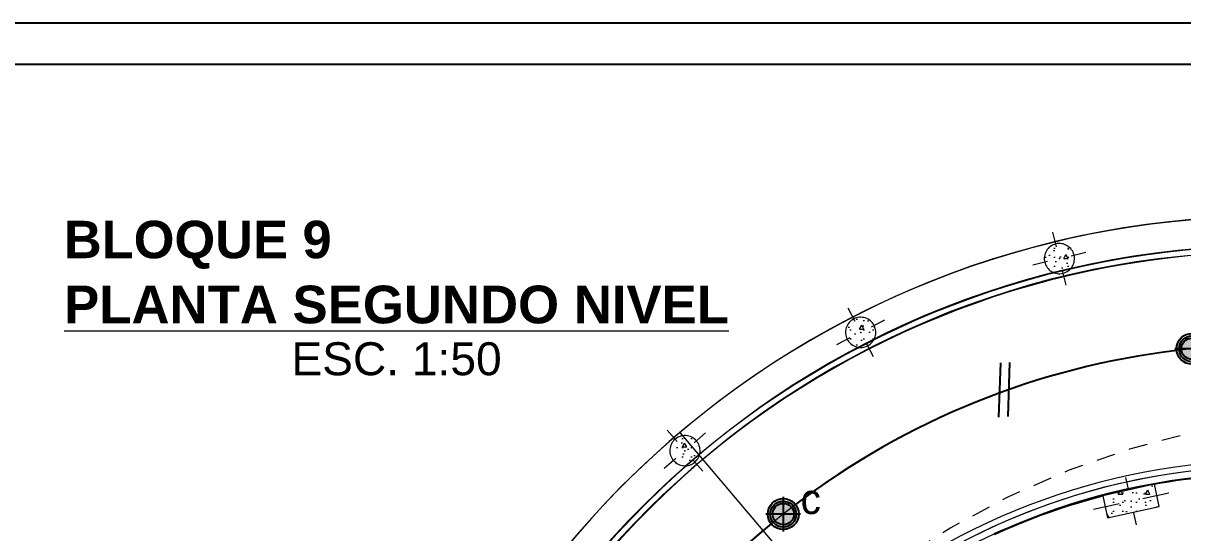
# Model space of a CAD drawing. Header units: feet. Extents: x 2 to 125, y -24 to 91.
# Drawn here: x 89.41 to 97.07, y 87.65 to 91.02 of the extents above; entities that cross this region are included whole.
import ezdxf

# ---------------------------------------------------------------- set-up
doc = ezdxf.new("R2010")
doc.units = ezdxf.units.FT
doc.header["$MEASUREMENT"] = 0
doc.set_wipeout_variables(frame=1)
for name, pattern in [('CONTINUA', [0]), ('HIDDEN2', [0.1875, 0.125, -0.0625]), ('Wipeout_Contour', [1, 0, -1])]:
    doc.linetypes.add(name, pattern=pattern)
doc.layers.add('ALUMBRADO', color=1, linetype='Continuous')
doc.layers.add('Structural - Bearing', color=7, linetype='Continuous')
for name, color, linetype, lineweight in [('Annotation - Text_Pen_No__1', 7, 'Continuous', 13), ('Cotas varias El', 253, 'Continuous', 13), ('Interior - Stair & Railing_Pen_No__122', 9, 'Continuous', 13), ('Structural - Bearing_Pen_No__122', 9, 'Continuous', 13), ('TOMACORRIENTE', 5, 'HIDDEN2', 30)]:
    doc.layers.add(name, color=color, linetype=linetype, lineweight=lineweight)
for name, color, linetype, lineweight, true_color in [('Interior - Furniture _Pen_No__167', 7, 'Continuous', 13, 0x6a6a6a), ('Structural - Bearing_Pen_No__167', 7, 'Continuous', 13, 0x6a6a6a), ('Structural - Bearing_Pen_No__87', 7, 'Continuous', 20, 0x6a6a6a)]:
    doc.layers.add(name, color=color, linetype=linetype, lineweight=lineweight, true_color=true_color)
doc.styles.add('GENERATED_STYLE_2', font='')
doc.styles.get('GENERATED_STYLE_2').set_extended_font_data('Arial', bold=True)
pattern_1 = [(0, (70.36607, 85.72544), (0, 0.311769), [0.03, -0.15]), (0, (70.45607, 85.88132), (0, 0.311769), [0.03, -0.15]), (60, (70.36607, 85.72544), (-0.27, 0.1558846), [0.03, -0.15]), (60, (70.54607, 85.72544), (-0.27, 0.1558846), [0.03, -0.15]), (120, (70.39607, 85.72544), (0.27, 0.1558846), [0.03, -0.15]), (120, (70.57607, 85.72544), (0.27, 0.1558846), [0.03, -0.15]), (0, (70.36607, 85.75544), (0, 0.06), [0, -0.06, 0, -0.09]), (45, (70.39607, 85.75544), (-0.04242641, 0.04242641), [0, -0.045, 0, -0.075])]

# ---------------------------------------------------------------- blocks, each defined once
blk = doc.blocks.new('Curved Ramp 23[46]', base_point=(27.2823, -2.0105))
at = {"layer": 'Interior - Furniture _Pen_No__167', "color": 251, "linetype": 'Continuous', "lineweight": 13, "true_color": 0x6a6a6a}
blk.add_line((24.4838, 1.2936), (23.385, 2.5908), dxfattribs=at)
for radius, end in [(6.03, 173.00702), (5.18, 172.92906), (4.33, 172.82049)]:
    blk.add_arc((27.2823, -2.0105), radius, 90.82856, end, dxfattribs=at)
blk = doc.blocks.new('LED PASILLO')
at = {"layer": 'ALUMBRADO'}
h = blk.add_hatch(color=202, dxfattribs=at)
h.dxf.hatch_style = 1
edge = h.paths.add_edge_path()
edge.add_line((0, 0.1376), (0, -0.1376))
edge.add_line((-0.1376, 0), (0.1376, 0))
edge = h.paths.add_edge_path()
edge.add_line((0, 0), (0, 0.0845))
edge.add_arc((0, 0), 0.0845, 90, 180)
edge.add_line((-0.0845, 0), (0, 0))
edge = h.paths.add_edge_path()
edge.add_line((0.0845, 0), (0, 0))
edge.add_line((0, 0), (0, -0.0845))
edge.add_arc((0, 0), 0.0845, 270, 360)
at = {"layer": 'ALUMBRADO', "color": 202}
for points in [[(0, 0.1376), (0, -0.1376)], [(-0.1376, 0), (0.1376, 0)]]:
    blk.add_lwpolyline(points, dxfattribs=at)
for radius in [0.1222, 0.1028, 0.0845]:
    blk.add_circle((0, 0), radius, dxfattribs=at)

msp = doc.modelspace()

# ---------------------------------------------------------------- hatches: boundary and pattern name
at = {"layer": 'Interior - Stair & Railing_Pen_No__122', "linetype": 'Continuous', "lineweight": 13}
h = msp.add_hatch(dxfattribs=at)
h.set_pattern_fill('STRUCTURAL_CONCRETE', color=9, style=0, pattern_type=2)
h.set_pattern_definition(pattern_1)
h.paths.add_polyline_path([(96.1603, 89.4427, 0.414214), (96.281, 89.369, 0.414214), (96.3547, 89.4897, 0.414214), (96.234, 89.5634, 0.414214)])
h = msp.add_hatch(dxfattribs=at)
h.set_pattern_fill('STRUCTURAL_CONCRETE', color=9, style=0, pattern_type=2)
h.set_pattern_definition(pattern_1)
h.paths.add_polyline_path([(94.8557, 88.9324, 0.414214), (94.9903, 88.8892, 0.414214), (95.0336, 89.0238, 0.414214), (94.8989, 89.0671, 0.414214)])
h = msp.add_hatch(dxfattribs=at)
h.set_pattern_fill('STRUCTURAL_CONCRETE', color=9, style=0, pattern_type=2)
h.set_pattern_definition(pattern_1)
h.paths.add_polyline_path([(93.7075, 88.1298, 0.414214), (93.8486, 88.1194, 0.414214), (93.8589, 88.2604, 0.414214), (93.7179, 88.2708, 0.414214)])

# ---------------------------------------------------------------- linework, layer by layer
for points in [[(74.2943, 67.8022), (105.0601, 67.8022), (105.0601, 91.0242), (74.2943, 91.0242)], [(74.568, 68.0759), (104.7863, 68.0759), (104.7863, 90.7505), (74.568, 90.7505)]]:
    msp.add_lwpolyline(points, close=True)
at = {"layer": 'ALUMBRADO', "color": 114, "lineweight": 25}
for points in [[(95.8573, 88.4173), (95.8697, 88.776)], [(95.9184, 88.4204), (95.9308, 88.779)]]:
    msp.add_lwpolyline(points, dxfattribs=at)
at = {"layer": 'ALUMBRADO', "linetype": 'CONTINUA', "lineweight": 25}
msp.add_arc((97.6484, 83.7149), 5.18, 129.50647, 160.15873, dxfattribs=at)
at = {"layer": 'Cotas varias El'}
msp.add_lwpolyline([(103.541, 77.6834), (103.541, 89.7465), (97.5929, 89.7465, 0.990538), (97.5929, 77.6834)], format="xyb", close=True, dxfattribs=at)
at = {"layer": 'Interior - Stair & Railing_Pen_No__122', "color": 9, "linetype": 'Continuous', "lineweight": 13}
for p, q in [((96.2387, 89.5439), (96.2152, 89.6411)), ((96.3353, 89.485), (96.4325, 89.5085)), ((96.1798, 89.4474), (96.0826, 89.4239)), ((96.2763, 89.3884), (96.2999, 89.2912)), ((95.0158, 89.0147), (95.1047, 89.0604)), ((94.8735, 88.9416), (94.7845, 88.8959)), ((94.9812, 88.907), (95.0269, 88.818)), ((93.731, 88.2557), (93.6656, 88.3314)), ((93.8438, 88.2474), (93.9195, 88.3127)), ((93.7227, 88.1428), (93.6469, 88.0775)), ((93.8355, 88.1345), (93.9008, 88.0588))]:
    msp.add_line(p, q, dxfattribs=at)
for points in [[(96.1603, 89.4427, 0.414214), (96.281, 89.369, 0.414214), (96.3547, 89.4897, 0.414214), (96.234, 89.5634, 0.414214)], [(94.8557, 88.9324, 0.414214), (94.9903, 88.8892, 0.414214), (95.0336, 89.0238, 0.414214), (94.8989, 89.0671, 0.414214)], [(93.7075, 88.1298, 0.414214), (93.8486, 88.1194, 0.414214), (93.8589, 88.2604, 0.414214), (93.7179, 88.2708, 0.414214)]]:
    msp.add_lwpolyline(points, format="xyb", close=True, dxfattribs=at)
for centre, radius, start, end in [((97.6461, 83.7191), 5.8315, 90.12888, 269.40029), ((97.6461, 83.7191), 5.8315, 90.12888, 269.40029), ((97.6461, 83.7191), 5.8315, 90.12888, 269.40029), ((97.6461, 83.7191), 5.8315, 90.12888, 269.40029), ((97.6461, 83.7191), 5.7915, 90.0061, 269.52272), ((97.6461, 83.7191), 5.7915, 90.0061, 269.52272), ((97.6461, 83.7191), 5.7915, 90.0061, 269.52272), ((97.6461, 83.7191), 5.7915, 90.0061, 269.52272), ((97.6461, 83.7149), 4.415, 90.13201, 172.80771), ((97.6461, 83.7149), 4.415, 90.13201, 172.80771), ((97.6461, 83.7149), 4.415, 90.13201, 172.80771), ((97.6461, 83.7149), 4.415, 90.13201, 172.80771), ((97.6485, 83.7152), 4.3753, 90.03946, 269.33774), ((97.6485, 83.7152), 4.3753, 90.03946, 269.33774), ((97.6485, 83.7152), 4.3753, 90.03946, 269.33774), ((97.6485, 83.7152), 4.3753, 90.03946, 269.33774), ((97.6461, 83.7149), 4.375, 89.97002, 172.49468), ((97.6461, 83.7149), 4.375, 89.97002, 172.49468), ((97.6461, 83.7149), 4.375, 89.97002, 172.49468), ((97.6461, 83.7149), 4.375, 89.97002, 172.49468)]:
    msp.add_arc(centre, radius, start, end, dxfattribs=at)
for p in [(96.2575, 89.4662), (94.9446, 88.9781), (93.7832, 88.1951)]:
    msp.add_point(p, dxfattribs=at)
at = {"layer": 'Structural - Bearing_Pen_No__167', "color": 251, "linetype": 'Continuous', "lineweight": 13, "true_color": 0x6a6a6a}
msp.add_line((94.9081, 89.0493), (94.8624, 89.1382), dxfattribs=at)
at = {"layer": 'Structural - Bearing_Pen_No__87', "color": 251, "linetype": 'Continuous', "lineweight": 20, "true_color": 0x6a6a6a}
for start, end in [(90, 100.15997), (100.37071, 114.87493)]:
    msp.add_arc((97.6484, 83.7149), 4.325, start, end, dxfattribs=at)

# ---------------------------------------------------------------- block references
at = {"layer": 'Interior - Stair & Railing_Pen_No__122', "color": 9, "linetype": 'Continuous', "lineweight": 13}
msp.add_blockref('Curved Ramp 23[46]', (97.6484, 83.7149), dxfattribs=at)
at = {"layer": 'TOMACORRIENTE', "xscale": 0.8365500000000002, "yscale": 0.8365500000000002, "zscale": 0.8365500000000002, "rotation": 270}
for p in [(97.1347, 88.8694), (94.4326, 87.7758)]:
    msp.add_blockref('LED PASILLO', p, dxfattribs=at)

# ---------------------------------------------------------------- texts
at = {"layer": 'ALUMBRADO', "color": 102, "lineweight": 25}
msp.add_text('c', height=0.2, dxfattribs=at).set_placement((94.5477, 87.7758))
at = {"layer": 'Annotation - Text_Pen_No__1', "color": 7, "linetype": 'Continuous', "lineweight": 13, "attachment_point": 2, "style": 'GENERATED_STYLE_2'}
for s, insert, char_height, line_spacing_factor in [('\\A1;BLOQUE 9', (90.5638, 89.7165), 0.247758, 0.910624), ('\\A1;{\\LPLANTA SEGUNDO NIVEL\\P\\fArial|b0|i0|c0|p34;\\H0.875x;\\lESC. 1:50}', (91.8774, 89.2874), 0.249409, 0.901362)]:
    msp.add_mtext(s, dxfattribs=dict(at, insert=insert, char_height=char_height, line_spacing_factor=line_spacing_factor))

# ---------------------------------------------------------------- next in the draw order: wipeouts: each hides what was drawn before it
at = {"color": 254, "linetype": 'Wipeout_Contour', "lineweight": 0, "ltscale": 105.815279}
msp.add_wipeout([(96.5764, 87.7501), (96.918, 87.8263), (96.8853, 87.9727), (96.5437, 87.8965)], dxfattribs=at).dxf.layer = 'Structural - Bearing'

# ---------------------------------------------------------------- next in the draw order: hatches: boundary and pattern name
at = {"layer": 'Structural - Bearing_Pen_No__122', "linetype": 'Continuous', "lineweight": 13}
h = msp.add_hatch(dxfattribs=at)
h.set_pattern_fill('STRUCTURAL_CONCRETE', color=9, style=0, pattern_type=2)
h.set_pattern_definition(pattern_1)
h.paths.add_polyline_path([(96.5764, 87.7501), (96.918, 87.8263), (96.8853, 87.9727), (96.5437, 87.8965)])

# ---------------------------------------------------------------- next in the draw order: linework, layer by layer
msp.add_arc((97.7649, 83.3143), 4.7421, 104.92216, 114.1176)
at = {"layer": 'ALUMBRADO', "linetype": 'CONTINUA', "lineweight": 25}
msp.add_arc((97.6484, 83.7149), 5.18, 96.82192, 127.24454, dxfattribs=at)
at = {"layer": 'Cotas varias El'}
for radius, start, end in [(5.9054, 90.38201, 171.90269), (5.8654, 90.26116, 171.66378)]:
    msp.add_arc((97.6724, 83.6453), radius, start, end, dxfattribs=at)
at = {"layer": 'Interior - Stair & Railing_Pen_No__122', "color": 9, "linetype": 'Continuous', "lineweight": 13}
msp.add_lwpolyline([(96.5764, 87.7501), (96.918, 87.8263), (96.8853, 87.9727), (96.5437, 87.8965)], close=True, dxfattribs=at)
for radius, start, end in [(5.9054, 90.38199, 171.90269), (5.9054, 90.38199, 171.90269), (5.9054, 90.38199, 171.90269), (5.8654, 90.26116, 171.66378), (5.8654, 90.26116, 171.66378), (5.8654, 90.26116, 171.66378)]:
    msp.add_arc((97.6724, 83.6453), radius, start, end, dxfattribs=at)
at = {"layer": 'Structural - Bearing_Pen_No__167', "color": 251, "linetype": 'Continuous', "lineweight": 13, "true_color": 0x6a6a6a}
for p, q in [((96.7135, 87.9395), (96.696, 88.0176)), ((96.809, 87.8788), (96.9798, 87.917)), ((96.6528, 87.844), (96.482, 87.8058)), ((96.7483, 87.7833), (96.7657, 87.7052))]:
    msp.add_line(p, q, dxfattribs=at)
msp.add_point((96.7309, 87.8614), dxfattribs=at)
at = {"layer": 'TOMACORRIENTE', "color": 10, "lineweight": 20}
msp.add_arc((98.3246, 82.9683), 5.4773, 70.4529, 143.60171, dxfattribs=at)

doc.saveas('drawing.dxf')
